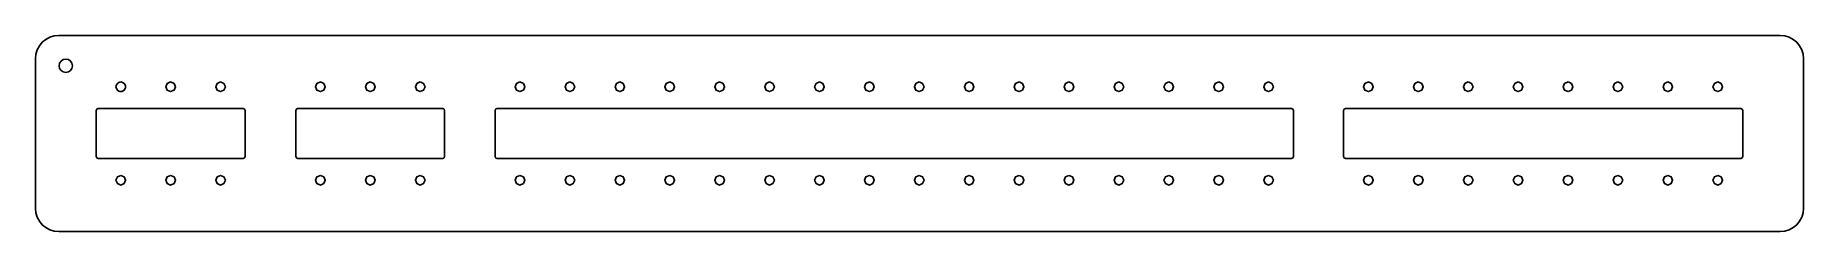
# Model space of a CAD drawing. Extents: x 25 to 475, y 38 to 88.
import ezdxf

# ---------------------------------------------------------------- set-up
doc = ezdxf.new("R2010")
doc.units = 0
doc.layers.add('Switch_Mount', color=7, linetype='CONTINUOUS')

msp = doc.modelspace()

# ---------------------------------------------------------------- linework, layer by layer
at = {"layer": 'Switch_Mount', "color": 7}
for points in [[(30.700486, 87.806389), (29.488442, 87.685032), (28.361108, 87.33676), (27.342186, 86.785275), (26.455375, 86.054277), (25.724377, 85.167467), (25.172892, 84.148545), (24.824621, 83.021211), (24.703264, 81.809167), (24.703264, 43.806181), (24.824621, 42.594136), (25.172892, 41.466802), (25.724377, 40.44788), (26.455375, 39.56107), (27.342186, 38.830072), (28.361108, 38.278587), (29.488442, 37.930316), (30.700486, 37.808958), (468.700556, 37.808958), (469.912604, 37.930316), (471.03994, 38.278587), (472.058862, 38.830072), (472.945672, 39.56107), (473.676668, 40.44788), (474.228151, 41.466802), (474.576421, 42.594136), (474.697778, 43.806181), (474.697778, 81.809167), (474.576421, 83.021211), (474.228151, 84.148545), (473.676668, 85.167467), (472.945672, 86.054277), (472.058862, 86.785275), (471.03994, 87.33676), (469.912604, 87.685032), (468.700556, 87.806389), (30.700486, 87.806389), (30.700486, 87.806389)], [(32.455556, 81.75625), (33.11623, 81.622312), (33.654303, 81.257237), (34.016336, 80.71613), (34.148889, 80.054097), (34.016336, 79.393442), (33.654303, 78.855366), (33.11623, 78.493323), (32.455556, 78.360764), (31.793502, 78.493323), (31.252397, 78.855366), (30.887333, 79.393442), (30.753403, 80.054097), (30.887333, 80.71613), (31.252397, 81.257237), (31.793502, 81.622312), (32.455556, 81.75625), (32.455556, 81.75625)], [(59.134375, 75.935417), (60.001, 75.576139), (60.360278, 74.709514), (60.001, 73.84289), (59.134375, 73.483611), (58.27216, 73.84289), (57.917292, 74.709514), (58.27216, 75.576139), (59.134375, 75.935417), (59.134375, 75.935417)], [(71.834375, 75.935417), (72.701, 75.576139), (73.060278, 74.709514), (72.701, 73.84289), (71.834375, 73.483611), (70.97216, 73.84289), (70.617292, 74.709514), (70.97216, 75.576139), (71.834375, 75.935417), (71.834375, 75.935417)], [(97.234375, 75.935417), (98.101, 75.576139), (98.460278, 74.709514), (98.101, 73.84289), (97.234375, 73.483611), (96.37216, 73.84289), (96.017292, 74.709514), (96.37216, 75.576139), (97.234375, 75.935417), (97.234375, 75.935417)], [(109.934375, 75.935417), (110.801, 75.576139), (111.160278, 74.709514), (110.801, 73.84289), (109.934375, 73.483611), (109.07216, 73.84289), (108.717292, 74.709514), (109.07216, 75.576139), (109.934375, 75.935417), (109.934375, 75.935417)], [(122.634375, 75.935417), (123.501, 75.576139), (123.860278, 74.709514), (123.501, 73.84289), (122.634375, 73.483611), (121.77216, 73.84289), (121.417292, 74.709514), (121.77216, 75.576139), (122.634375, 75.935417), (122.634375, 75.935417)], [(148.034375, 75.935417), (148.901, 75.576139), (149.260278, 74.709514), (148.901, 73.84289), (148.034375, 73.483611), (147.17216, 73.84289), (146.817292, 74.709514), (147.17216, 75.576139), (148.034375, 75.935417), (148.034375, 75.935417)], [(160.734375, 75.935417), (161.601, 75.576139), (161.960278, 74.709514), (161.601, 73.84289), (160.734375, 73.483611), (159.87216, 73.84289), (159.517292, 74.709514), (159.87216, 75.576139), (160.734375, 75.935417), (160.734375, 75.935417)], [(173.434375, 75.935417), (174.301, 75.576139), (174.660278, 74.709514), (174.301, 73.84289), (173.434375, 73.483611), (172.57216, 73.84289), (172.217292, 74.709514), (172.57216, 75.576139), (173.434375, 75.935417), (173.434375, 75.935417)], [(186.134375, 75.935417), (187.001, 75.576139), (187.360278, 74.709514), (187.001, 73.84289), (186.134375, 73.483611), (185.27216, 73.84289), (184.917292, 74.709514), (185.27216, 75.576139), (186.134375, 75.935417), (186.134375, 75.935417)], [(198.834375, 75.935417), (199.701, 75.576139), (200.060278, 74.709514), (199.701, 73.84289), (198.834375, 73.483611), (197.97216, 73.84289), (197.617292, 74.709514), (197.97216, 75.576139), (198.834375, 75.935417), (198.834375, 75.935417)], [(211.534375, 75.935417), (212.401, 75.576139), (212.760278, 74.709514), (212.401, 73.84289), (211.534375, 73.483611), (210.67216, 73.84289), (210.317292, 74.709514), (210.67216, 75.576139), (211.534375, 75.935417), (211.534375, 75.935417)], [(224.234375, 75.935417), (225.101, 75.576139), (225.460278, 74.709514), (225.101, 73.84289), (224.234375, 73.483611), (223.37216, 73.84289), (223.017292, 74.709514), (223.37216, 75.576139), (224.234375, 75.935417), (224.234375, 75.935417)], [(236.934375, 75.935417), (237.801, 75.576139), (238.160278, 74.709514), (237.801, 73.84289), (236.934375, 73.483611), (236.07216, 73.84289), (235.717292, 74.709514), (236.07216, 75.576139), (236.934375, 75.935417), (236.934375, 75.935417)], [(249.634375, 75.935417), (250.501, 75.576139), (250.860278, 74.709514), (250.501, 73.84289), (249.634375, 73.483611), (248.77216, 73.84289), (248.417292, 74.709514), (248.77216, 75.576139), (249.634375, 75.935417), (249.634375, 75.935417)], [(262.334375, 75.935417), (263.201, 75.576139), (263.560278, 74.709514), (263.201, 73.84289), (262.334375, 73.483611), (261.47216, 73.84289), (261.117292, 74.709514), (261.47216, 75.576139), (262.334375, 75.935417), (262.334375, 75.935417)], [(275.034375, 75.935417), (275.901, 75.576139), (276.260278, 74.709514), (275.901, 73.84289), (275.034375, 73.483611), (274.17216, 73.84289), (273.817292, 74.709514), (274.17216, 75.576139), (275.034375, 75.935417), (275.034375, 75.935417)], [(287.734361, 75.935417), (288.600991, 75.576139), (288.960278, 74.709514), (288.601002, 73.84289), (287.734361, 73.483611), (286.872151, 73.84289), (286.517306, 74.709514), (286.872151, 75.576139), (287.734361, 75.935417), (287.734361, 75.935417)], [(300.434361, 75.935417), (301.301002, 75.576139), (301.660278, 74.709514), (301.301002, 73.84289), (300.434361, 73.483611), (299.57214, 73.84289), (299.217306, 74.709514), (299.572172, 75.576139), (300.434361, 75.935417), (300.434361, 75.935417)], [(313.134361, 75.935417), (314.001002, 75.576139), (314.360278, 74.709514), (314.001002, 73.84289), (313.134361, 73.483611), (312.27214, 73.84289), (311.917306, 74.709514), (312.272172, 75.576139), (313.134361, 75.935417), (313.134361, 75.935417)], [(325.834361, 75.935417), (326.701002, 75.576139), (327.060278, 74.709514), (326.701002, 73.84289), (325.834361, 73.483611), (324.97214, 73.84289), (324.617306, 74.709514), (324.972172, 75.576139), (325.834361, 75.935417), (325.834361, 75.935417)], [(338.534361, 75.935417), (339.401002, 75.576139), (339.760278, 74.709514), (339.401002, 73.84289), (338.534361, 73.483611), (337.672183, 73.84289), (337.317306, 74.709514), (337.672183, 75.576139), (338.534361, 75.935417), (338.534361, 75.935417)], [(363.934361, 75.935417), (364.801012, 75.576139), (365.160278, 74.709514), (364.801012, 73.84289), (363.934361, 73.483611), (363.072183, 73.84289), (362.717306, 74.709514), (363.072183, 75.576139), (363.934361, 75.935417), (363.934361, 75.935417)], [(376.634361, 75.935417), (377.501012, 75.576139), (377.860278, 74.709514), (377.501012, 73.84289), (376.634361, 73.483611), (375.772183, 73.84289), (375.417306, 74.709514), (375.772172, 75.576139), (376.634361, 75.935417), (376.634361, 75.935417)], [(389.334361, 75.935417), (390.201002, 75.576139), (390.560278, 74.709514), (390.201012, 73.84289), (389.334361, 73.483611), (388.472151, 73.84289), (388.117306, 74.709514), (388.472183, 75.576139), (389.334361, 75.935417), (389.334361, 75.935417)], [(402.034361, 75.935417), (402.900991, 75.576139), (403.260278, 74.709514), (402.901002, 73.84289), (402.034361, 73.483611), (401.17214, 73.84289), (400.817306, 74.709514), (401.172172, 75.576139), (402.034361, 75.935417), (402.034361, 75.935417)], [(414.734361, 75.935417), (415.600991, 75.576139), (415.960278, 74.709514), (415.601002, 73.84289), (414.734361, 73.483611), (413.87214, 73.84289), (413.517306, 74.709514), (413.872172, 75.576139), (414.734361, 75.935417), (414.734361, 75.935417)], [(427.434361, 75.935417), (428.300991, 75.576139), (428.660278, 74.709514), (428.301002, 73.84289), (427.434361, 73.483611), (426.57214, 73.84289), (426.217306, 74.709514), (426.572172, 75.576139), (427.434361, 75.935417), (427.434361, 75.935417)], [(440.134361, 75.935417), (441.000991, 75.576139), (441.360278, 74.709514), (441.001002, 73.84289), (440.134361, 73.483611), (439.27214, 73.84289), (438.917306, 74.709514), (439.272172, 75.576139), (440.134361, 75.935417), (440.134361, 75.935417)], [(452.834361, 75.935417), (453.700991, 75.576139), (454.060278, 74.709514), (453.701002, 73.84289), (452.834361, 73.483611), (451.972151, 73.84289), (451.617306, 74.709514), (451.972183, 75.576139), (452.834361, 75.935417), (452.834361, 75.935417)], [(40.719375, 69.153264), (77.558194, 69.153264), (77.913424, 69.010194), (78.060903, 68.659375), (78.060903, 56.955972), (77.913424, 56.600744), (77.558194, 56.453264), (40.719375, 56.453264), (40.364145, 56.600744), (40.216667, 56.955972), (40.216667, 68.659375), (40.364145, 69.010194), (40.719375, 69.153264), (40.719375, 69.153264)], [(91.519375, 69.153264), (128.358194, 69.153264), (128.713424, 69.010194), (128.860903, 68.659375), (128.860903, 56.955972), (128.713424, 56.600744), (128.358194, 56.453264), (91.519375, 56.453264), (91.164145, 56.600744), (91.016667, 56.955972), (91.016667, 68.659375), (91.164145, 69.010194), (91.519375, 69.153264), (91.519375, 69.153264)], [(142.187083, 69.153264), (344.390472, 69.153264), (344.741345, 69.010194), (344.884361, 68.659375), (344.884361, 56.955972), (344.741313, 56.600744), (344.390472, 56.453264), (142.187083, 56.453264), (141.831855, 56.600744), (141.684375, 56.955972), (141.684375, 68.659375), (141.831855, 69.010194), (142.187083, 69.153264), (142.187083, 69.153264)], [(358.087083, 69.153264), (458.690472, 69.153264), (459.041313, 69.010194), (459.184361, 68.659375), (459.184361, 56.955972), (459.041313, 56.600744), (458.690472, 56.453264), (358.087083, 56.453264), (357.731868, 56.600744), (357.584361, 56.955972), (357.584361, 68.659375), (357.731847, 69.010194), (358.087083, 69.153264), (358.087083, 69.153264)], [(46.434375, 52.131736), (47.301, 51.772459), (47.660278, 50.905833), (47.301, 50.039209), (46.434375, 49.679931), (45.57216, 50.039209), (45.217292, 50.905833), (45.57216, 51.772459), (46.434375, 52.131736), (46.434375, 52.131736)], [(59.134375, 52.131736), (60.001, 51.772459), (60.360278, 50.905833), (60.001, 50.039209), (59.134375, 49.679931), (58.27216, 50.039209), (57.917292, 50.905833), (58.27216, 51.772459), (59.134375, 52.131736), (59.134375, 52.131736)], [(97.234375, 52.131736), (98.101, 51.772459), (98.460278, 50.905833), (98.101, 50.039209), (97.234375, 49.679931), (96.37216, 50.039209), (96.017292, 50.905833), (96.37216, 51.772459), (97.234375, 52.131736), (97.234375, 52.131736)], [(109.934375, 52.131736), (110.801, 51.772459), (111.160278, 50.905833), (110.801, 50.039209), (109.934375, 49.679931), (109.07216, 50.039209), (108.717292, 50.905833), (109.07216, 51.772459), (109.934375, 52.131736), (109.934375, 52.131736)], [(122.634375, 52.131736), (123.501, 51.772459), (123.860278, 50.905833), (123.501, 50.039209), (122.634375, 49.679931), (121.77216, 50.039209), (121.417292, 50.905833), (121.77216, 51.772459), (122.634375, 52.131736), (122.634375, 52.131736)], [(148.034375, 52.131736), (148.901, 51.772459), (149.260278, 50.905833), (148.901, 50.039209), (148.034375, 49.679931), (147.17216, 50.039209), (146.817292, 50.905833), (147.17216, 51.772459), (148.034375, 52.131736), (148.034375, 52.131736)], [(160.734375, 52.131736), (161.601, 51.772459), (161.960278, 50.905833), (161.601, 50.039209), (160.734375, 49.679931), (159.87216, 50.039209), (159.517292, 50.905833), (159.87216, 51.772459), (160.734375, 52.131736), (160.734375, 52.131736)], [(173.434375, 52.131736), (174.301, 51.772459), (174.660278, 50.905833), (174.301, 50.039209), (173.434375, 49.679931), (172.57216, 50.039209), (172.217292, 50.905833), (172.57216, 51.772459), (173.434375, 52.131736), (173.434375, 52.131736)], [(186.134375, 52.131736), (187.001, 51.772459), (187.360278, 50.905833), (187.001, 50.039209), (186.134375, 49.679931), (185.27216, 50.039209), (184.917292, 50.905833), (185.27216, 51.772459), (186.134375, 52.131736), (186.134375, 52.131736)], [(198.834375, 52.131736), (199.701, 51.772459), (200.060278, 50.905833), (199.701, 50.039209), (198.834375, 49.679931), (197.97216, 50.039209), (197.617292, 50.905833), (197.97216, 51.772459), (198.834375, 52.131736), (198.834375, 52.131736)], [(211.534375, 52.131736), (212.401, 51.772459), (212.760278, 50.905833), (212.401, 50.039209), (211.534375, 49.679931), (210.67216, 50.039209), (210.317292, 50.905833), (210.67216, 51.772459), (211.534375, 52.131736), (211.534375, 52.131736)], [(224.234375, 52.131736), (225.101, 51.772459), (225.460278, 50.905833), (225.101, 50.039209), (224.234375, 49.679931), (223.37216, 50.039209), (223.017292, 50.905833), (223.37216, 51.772459), (224.234375, 52.131736), (224.234375, 52.131736)], [(236.934375, 52.131736), (237.801, 51.772459), (238.160278, 50.905833), (237.801, 50.039209), (236.934375, 49.679931), (236.07216, 50.039209), (235.717292, 50.905833), (236.07216, 51.772459), (236.934375, 52.131736), (236.934375, 52.131736)], [(249.634375, 52.131736), (250.501, 51.772459), (250.860278, 50.905833), (250.501, 50.039209), (249.634375, 49.679931), (248.77216, 50.039209), (248.417292, 50.905833), (248.77216, 51.772459), (249.634375, 52.131736), (249.634375, 52.131736)], [(262.334375, 52.131736), (263.201, 51.772459), (263.560278, 50.905833), (263.201, 50.039209), (262.334375, 49.679931), (261.47216, 50.039209), (261.117292, 50.905833), (261.47216, 51.772459), (262.334375, 52.131736), (262.334375, 52.131736)], [(275.034375, 52.131736), (275.901, 51.772459), (276.260278, 50.905833), (275.901, 50.039209), (275.034375, 49.679931), (274.17216, 50.039209), (273.817292, 50.905833), (274.17216, 51.772459), (275.034375, 52.131736), (275.034375, 52.131736)], [(287.734361, 52.131736), (288.600991, 51.772459), (288.960278, 50.905833), (288.601002, 50.039209), (287.734361, 49.679931), (286.872151, 50.039209), (286.517306, 50.905833), (286.872151, 51.772459), (287.734361, 52.131736), (287.734361, 52.131736)], [(300.434361, 52.131736), (301.301002, 51.772459), (301.660278, 50.905833), (301.301002, 50.039209), (300.434361, 49.679931), (299.57214, 50.039209), (299.217306, 50.905833), (299.572172, 51.772459), (300.434361, 52.131736), (300.434361, 52.131736)], [(313.134361, 52.131736), (314.001002, 51.772459), (314.360278, 50.905833), (314.001002, 50.039209), (313.134361, 49.679931), (312.27214, 50.039209), (311.917306, 50.905833), (312.272172, 51.772459), (313.134361, 52.131736), (313.134361, 52.131736)], [(325.834361, 52.131736), (326.701002, 51.772459), (327.060278, 50.905833), (326.701002, 50.039209), (325.834361, 49.679931), (324.97214, 50.039209), (324.617306, 50.905833), (324.972172, 51.772459), (325.834361, 52.131736), (325.834361, 52.131736)], [(338.534361, 52.131736), (339.401002, 51.772459), (339.760278, 50.905833), (339.401002, 50.039209), (338.534361, 49.679931), (337.672183, 50.039209), (337.317306, 50.905833), (337.672183, 51.772459), (338.534361, 52.131736), (338.534361, 52.131736)], [(363.934361, 52.131736), (364.801012, 51.772459), (365.160278, 50.905833), (364.801012, 50.039209), (363.934361, 49.679931), (363.072183, 50.039209), (362.717306, 50.905833), (363.072183, 51.772459), (363.934361, 52.131736), (363.934361, 52.131736)], [(376.634361, 52.131736), (377.501012, 51.772459), (377.860278, 50.905833), (377.501012, 50.039209), (376.634361, 49.679931), (375.772183, 50.039209), (375.417306, 50.905833), (375.772172, 51.772459), (376.634361, 52.131736), (376.634361, 52.131736)], [(389.334361, 52.131736), (390.201002, 51.772459), (390.560278, 50.905833), (390.201012, 50.039209), (389.334361, 49.679931), (388.472151, 50.039209), (388.117306, 50.905833), (388.472183, 51.772459), (389.334361, 52.131736), (389.334361, 52.131736)], [(402.034361, 52.131736), (402.900991, 51.772459), (403.260278, 50.905833), (402.901002, 50.039209), (402.034361, 49.679931), (401.17214, 50.039209), (400.817306, 50.905833), (401.172172, 51.772459), (402.034361, 52.131736), (402.034361, 52.131736)], [(414.734361, 52.131736), (415.600991, 51.772459), (415.960278, 50.905833), (415.601002, 50.039209), (414.734361, 49.679931), (413.87214, 50.039209), (413.517306, 50.905833), (413.872172, 51.772459), (414.734361, 52.131736), (414.734361, 52.131736)], [(427.434361, 52.131736), (428.300991, 51.772459), (428.660278, 50.905833), (428.301002, 50.039209), (427.434361, 49.679931), (426.57214, 50.039209), (426.217306, 50.905833), (426.572172, 51.772459), (427.434361, 52.131736), (427.434361, 52.131736)], [(440.134361, 52.131736), (441.000991, 51.772459), (441.360278, 50.905833), (441.001002, 50.039209), (440.134361, 49.679931), (439.27214, 50.039209), (438.917306, 50.905833), (439.272172, 51.772459), (440.134361, 52.131736), (440.134361, 52.131736)], [(452.834361, 52.131736), (453.700991, 51.772459), (454.060278, 50.905833), (453.701002, 50.039209), (452.834361, 49.679931), (451.972151, 50.039209), (451.617306, 50.905833), (451.972183, 51.772459), (452.834361, 52.131736), (452.834361, 52.131736)]]:
    msp.add_lwpolyline(points, dxfattribs=at)
at = {"layer": 'Switch_Mount', "color": 1}
for points in [[(47.66322, 74.709239), (47.638335, 74.46239), (47.566965, 74.232474), (47.304471, 73.843143), (46.91514, 73.580649), (46.685224, 73.509279), (46.438375, 73.484394), (46.191526, 73.509279), (45.961611, 73.580649), (45.57228, 73.843143), (45.309785, 74.232474), (45.238415, 74.46239), (45.213531, 74.709239), (45.238415, 74.956088), (45.309785, 75.186004), (45.57228, 75.575335), (45.961611, 75.837829), (46.191526, 75.909199), (46.438375, 75.934083), (46.685224, 75.909199), (46.91514, 75.837829), (47.304471, 75.575335), (47.566965, 75.186004), (47.638335, 74.956088), (47.66322, 74.709239), (47.66322, 74.709239)], [(73.063227, 50.903872), (72.704479, 50.037777), (71.838383, 49.679027), (70.972287, 50.037777), (70.613538, 50.903872), (70.972287, 51.769968), (71.838383, 52.128716), (72.704479, 51.769968), (73.063227, 50.903872), (73.063227, 50.903872)]]:
    msp.add_lwpolyline(points, dxfattribs=at)

doc.saveas('drawing.dxf')
